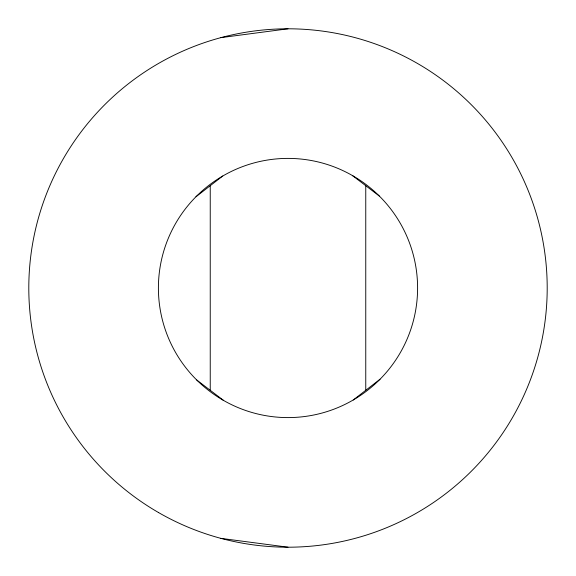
<?xml version="1.0" encoding="UTF-8"?>
<svg xmlns="http://www.w3.org/2000/svg" width="576" height="576" viewBox="0 0 576 576"><rect width="100%" height="100%" fill="white"/><g stroke="black" fill="none" stroke-linecap="round" stroke-linejoin="round"><path stroke-width="0.86" d="M195.97 196.754L222.718 176.04M353.282 399.96L380.03 379.246M220.918 37.634L288 28.8M220.918 538.366L288 547.2M352.318 175.486L379.246 195.97M196.754 380.03A129.6 129.6 0 0 0 413.323 321.005A129.6 129.6 0 0 0 253.922 162.958A129.6 129.6 0 0 0 196.754 380.03L223.682 400.514M365.76 185.71L365.76 390.298M210.24 185.702L210.24 390.29M158.4 512.474A259.2 259.2 0 0 0 547.2 288A259.2 259.2 0 0 0 158.4 63.526A259.2 259.2 0 0 0 158.4 512.474"/></g></svg>
